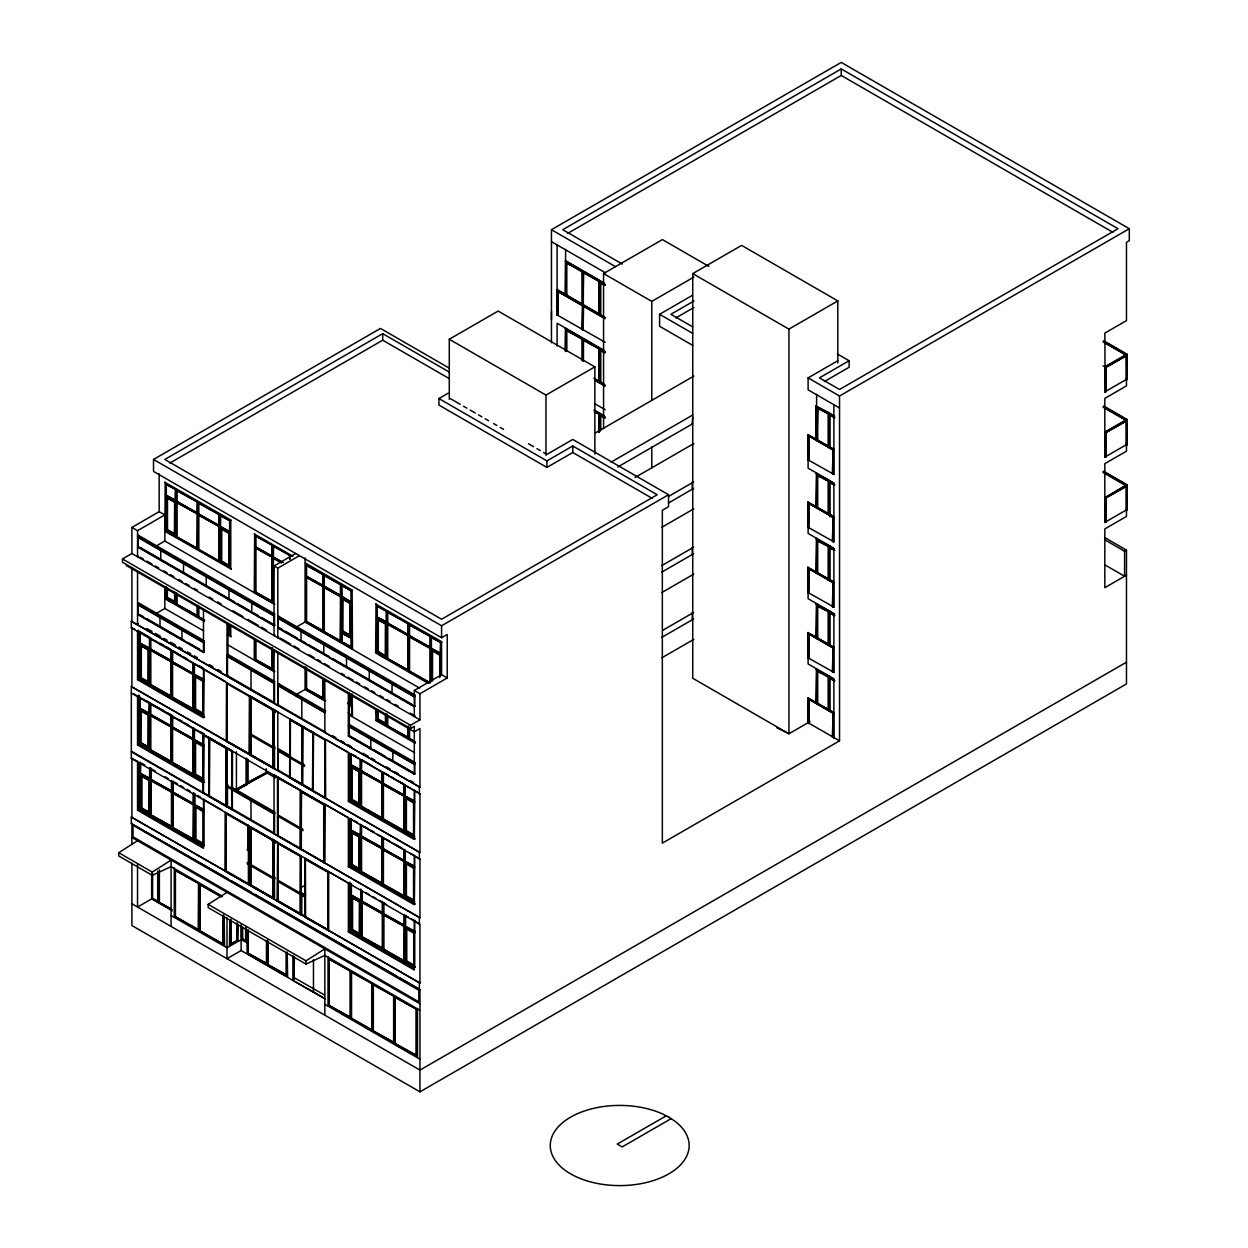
<?xml version="1.0" encoding="UTF-8"?>
<svg xmlns="http://www.w3.org/2000/svg" width="1248" height="1248" viewBox="0 0 1248 1248"><rect width="100%" height="100%" fill="white"/><g stroke="black" fill="none" stroke-linecap="round" stroke-linejoin="round"><path stroke-width="1.5" d="M551.46 319.987L551.46 311.282M222.503 896.314L171.085 866.627L152.24 875.332L118.7 855.956L118.7 852.696L137.53 840.731M171.163 909.698L152.038 898.669L152.24 872.071L171.085 860.106L171.085 926.406M419.952 1010.318L324.839 955.391L305.994 964.096L208.166 907.608L208.166 904.348L227.011 892.382M305.994 964.096L305.994 960.835L324.839 948.87L324.839 1015.17M415.241 716.024L414.305 716.57L414.305 690.472L419.952 693.732L447.236 677.976L447.236 634.468L441.574 637.728L153.52 471.416L153.52 459.451L380.468 328.427L449.233 368.129M551.46 342.732L551.46 229.71L841.246 62.4L1129.3 228.712L1129.3 240.677L1126.476 242.315L1126.476 320.627L1104.823 333.122L1105.213 392.09L1106.149 391.544L1106.149 367.614M449.342 372.122L382.715 333.653L164.83 459.451L441.574 619.242L657.228 494.738L572.77 445.973L546.92 460.902L438.906 398.549L438.906 405.07L546.92 467.423L572.77 452.509L652.267 498.389M824.366 381.545L849.108 367.271L849.108 360.734L819.421 377.879L839.53 389.485L1118.005 228.712L841.246 68.921L562.77 229.71L622.3 264.077M169.853 463.07L382.715 340.189L449.342 378.659M567.824 233.314L841.246 75.457L1112.935 232.315M274.435 604.328L164.83 541.039L165.204 482.087M165.953 484.255L175.75 489.481L175.375 500.573L165.953 495.128L165.953 484.255L175.75 489.481M565.219 294.809L565.594 260.707L604.094 282.937M566.342 262.876L582.317 271.674L566.342 262.876L566.342 295.698M165.953 495.128L175.75 500.354M165.953 496.22L175.75 501.446L175.375 536.032L165.953 530.587L165.953 496.22L175.562 501.556L175.562 535.922L166.14 530.478L166.14 496.111M176.498 490.339L197.605 502.102L197.231 513.193L176.498 501.228L176.498 490.339L197.605 502.102M167.279 498.077L174.626 502.102L174.424 533.972L167.279 529.838L167.279 498.077L174.626 502.102M449.28 399.313L449.28 339.253L498.155 311.048L594.859 366.865L594.859 454.038M175.75 501.446L175.375 536.032M176.498 501.228L197.605 512.975M131.898 527.42L159.167 511.664L164.83 514.925L137.545 530.681L131.898 527.42L131.898 553.519L419.952 719.831L419.952 693.732M176.498 502.32L197.605 514.067L197.231 548.652L176.498 536.687L176.498 502.32L197.605 514.067M583.081 305.37L583.456 272.329L599.617 281.658L599.617 314.48M557.684 315.307L558.059 291.158L558.059 315.089L556.733 314.761L557.107 289.536L603.985 316.586M138.481 535.361L137.545 535.907L274.045 614.702L274.981 614.156L138.481 535.361L138.481 536.656M198.354 502.96L219.461 514.706L219.086 525.814L198.354 513.848L198.354 502.96L219.461 514.706M603.564 428.61L603.564 273.546L662.407 239.585L708.958 266.464M138.481 546.452L137.545 546.998L274.045 625.794L274.981 625.264M165.953 530.587L175.75 535.813M167.279 529.838L174.626 533.863M598.868 314.668L599.243 280.566L599.243 314.699M599.617 281.658L583.081 272.532M198.354 513.848L219.461 525.595M198.354 514.925L219.461 526.672L219.086 561.272L198.354 549.307L198.354 514.925L219.461 526.672M415.241 773.682L414.305 774.228L414.305 726.367L410.53 728.536L122.476 562.224L122.476 558.964L131.898 553.519M138.481 556.249L137.545 556.78L137.545 530.681M156.593 545.782L164.83 541.039M556.733 314.761L605.202 342.311M176.498 536.687L197.605 548.434M220.21 515.58L230.006 520.806L229.632 531.898L220.21 526.453L220.21 515.58L230.006 520.806M583.534 305.869L583.159 330.018L583.456 272.329M438.906 398.549L448.157 393.198M220.21 526.453L230.006 531.679M164.83 482.29L231.145 520.151M220.21 527.545L230.006 532.771L229.632 567.356L220.21 561.928L220.21 527.545L230.006 532.771M565.219 350.953L565.594 328.146L565.594 350.735M566.342 330.314L582.317 339.113L566.342 330.314L566.342 351.562M198.354 549.307L219.461 561.054M582.208 329.472L582.582 305.323L582.208 329.472L583.159 330.018M810.077 721.562L788.923 733.777L692.734 678.257L692.734 273.608L741.624 245.388L837.798 300.908L837.798 363.012M583.081 361.218L583.081 339.986L598.01 348.161M603.564 273.546L651.784 301.392L693.81 277.118M274.81 604.11L254.28 592.691L254.654 533.723M255.419 535.907L272.329 545.236L271.955 556.343L255.419 546.78L255.419 535.907L272.329 545.236M220.21 561.928L230.006 567.138M138.481 613.891L137.545 614.437L203.486 652.501L204.422 651.971M165.953 586.576L165.953 598.042L175.75 603.252L175.75 593.705M167.279 587.933L167.279 597.277L167.466 587.824M598.868 382.122L599.243 348.005L599.243 382.138M255.419 546.78L272.329 556.124M692.734 345.4L659.584 326.258L659.584 314.293L692.515 295.277M255.419 547.872L272.329 557.201L271.955 601.583L255.419 592.036L255.419 547.872L272.329 557.201M131.898 863.288L131.898 925.532L419.952 1091.844L419.952 989.602L131.321 823.618L131.321 817.081L419.952 983.081L419.952 924.331L131.321 758.347L131.321 751.826L419.952 917.81L419.952 859.061L131.321 693.077L131.321 686.556L419.952 852.54L419.952 793.806L131.321 627.822L131.321 621.286L277.805 705.214L277.805 652.142M693.935 300.986L670.894 314.293L692.734 326.898M165.204 514.082L164.83 531.242L231.145 569.104M131.321 627.822L134.722 629.117M138.481 623.688L137.545 624.234L137.545 571.163M156.593 613.236L164.83 608.478L203.642 630.895M281.362 561.772L273.094 556.982L273.468 545.891L290.02 555.454L290.02 559.073M165.953 598.042L175.75 603.252M176.498 592.675L176.498 604.126L197.605 615.872L197.605 606.325M675.823 317.959L693.935 307.507M449.28 339.253L545.969 395.086L594.859 366.865M273.094 556.982L283.39 562.505M273.468 557.856L273.094 602.238L273.094 558.074L281.736 562.63M273.094 546.109L290.02 555.454M147.654 636.589L139.807 632.065L139.807 642.938L149.604 648.164L149.604 637.276L149.604 648.164M274.981 635.045L274.045 635.591L274.045 565.968L295.667 553.488M148.465 649.896L141.118 645.871L148.465 649.896L148.278 681.767L148.278 650.005M274.045 565.968L277.805 568.152L299.426 555.656M176.498 604.126L197.605 615.872M198.354 605.28L198.354 616.746L203.518 619.289M149.23 649.459L149.23 683.842L140.182 678.179L139.807 644.03L149.604 649.241L149.417 683.732L139.807 678.397L139.994 643.921L149.604 649.241M150.353 649.022L171.46 660.769L171.46 649.896L150.353 638.149L150.353 649.022L171.46 660.769M150.353 650.114L171.46 661.861L171.085 696.462L150.353 684.497L150.353 650.114L171.46 661.861M255.419 592.036L272.329 601.364M305.464 563.066L352.498 590.21M306.212 565.235L323.138 574.564L322.764 585.671L306.212 576.108L306.212 565.235L323.138 574.564M306.212 576.108L323.138 585.452M306.212 577.2L323.138 586.544L322.764 630.911L306.212 621.364L306.212 577.2L323.138 586.544M137.545 630.755L137.545 679.708L139.058 678.834L203.346 715.946M141.32 645.762L141.32 677.524M598.868 432.323L599.243 413.275L599.243 431.964M204.422 642.174L203.486 642.72L137.545 604.64M599.617 431.746L599.617 414.367L594.391 411.778M193.315 673.39L192.941 662.735L172.208 650.77L172.208 661.643L193.315 673.39L193.315 662.516M599.992 430.903L599.992 415.444L605.436 417.721M172.208 662.735L193.315 674.482L192.941 709.067L172.208 697.102L172.208 662.735L193.315 674.482M131.321 686.556L249.397 754.073L249.584 696.524L227.011 683.701L227.011 741.14L249.584 753.964M340.813 595.655L323.887 586.326L324.277 575.219L324.277 586.108L340.813 595.655L340.813 584.782L325.931 576.186M131.321 693.077L131.321 751.826M227.464 634.858L231.145 636.542M150.353 684.497L171.46 696.244M323.887 587.402L340.813 596.747L340.439 641.129L323.887 631.566L323.887 587.402L340.813 596.747M594.797 433.274L693.81 376.116M278.756 616.34L277.805 616.886L414.305 695.682L415.241 695.136L278.756 616.34L278.756 617.635M140.182 697.102L139.807 708.209L149.23 713.638L149.604 702.546L146.468 700.736M323.887 575.437L340.813 584.782M341.578 585.64L341.952 596.31L350.984 601.957L341.578 596.528L341.578 585.64L351.374 590.866L343.512 586.342M692.734 273.608L788.923 329.129L837.798 300.908M194.064 674.263L203.861 679.489L203.861 668.6L194.064 663.39L194.064 674.263L203.861 679.489M194.064 675.355L203.861 680.566L203.486 715.166L194.064 709.722L194.064 675.355L203.861 680.566M139.807 708.209L149.604 713.419M139.994 743.558L149.417 748.987L149.604 714.511L139.807 709.285L149.417 714.62M168.277 713.326L171.46 715.166L171.085 726.258L150.353 714.293L150.353 703.42L163.488 710.564M141.32 711.032L148.465 715.166L148.278 747.037L141.118 742.903L141.32 711.032L148.465 715.166M350.984 637.432L341.578 631.987L351.374 637.213L351.374 602.831L341.952 597.402L351.172 602.94L351.172 637.322L341.765 631.878M172.208 697.102L193.315 708.848M343.075 599.352L350.236 603.486L350.048 635.357L342.888 631.223L343.075 599.352L350.236 603.486M278.756 637.229L277.805 637.759L277.805 568.152M296.852 626.761L305.464 621.8L352.498 648.96L352.123 590.429M306.212 621.364L323.138 630.708M149.604 714.511L149.604 748.878L139.807 743.668L149.23 749.096M150.353 714.293L171.46 726.04M150.353 715.385L171.46 727.132L171.085 761.717L150.353 749.752L150.353 715.385L171.46 727.132M227.947 675.34L227.011 675.87L227.011 622.814M255.419 640.271L255.419 659.474L272.329 668.803L272.329 647.696M150.353 703.42L171.46 715.166M227.011 683.701L227.198 741.031M611.068 462.166L692.734 415.007M172.583 715.822L172.208 726.913L192.941 738.878L193.315 727.787M323.887 631.566L340.813 640.91M428.392 683.42L375.632 652.954L376.022 603.798M194.064 709.722L203.861 714.948M376.771 605.966L386.568 611.192L376.771 605.966L376.771 616.84L386.568 622.066L376.771 616.84M617.744 467.017L692.734 423.712M137.545 696.025L137.545 744.962L139.058 744.104L203.346 781.217M141.118 742.903L148.465 746.928M255.419 659.474L272.329 668.803M172.208 726.913L193.315 738.66M172.208 728.005L193.315 739.752L192.941 774.337L172.208 762.372L172.208 728.005L193.315 739.752M342.888 631.223L350.236 635.248M341.578 633.079L351.374 638.29L341.578 633.079L341.578 641.784L351.374 646.994L341.578 641.784M131.321 758.347L137.545 761.28L137.545 810.233L203.486 848.312L203.486 799.36L221.972 810.03M386.194 657.743L376.771 652.314L377.146 617.713L386.568 623.158L386.568 657.524M387.317 612.066L408.424 623.813L408.049 634.904L387.317 622.939L387.317 612.066L406.832 622.892M150.353 749.752L171.46 761.498M378.082 619.788L385.429 623.813L385.242 655.684L378.082 651.55L378.082 619.788L385.429 623.813M200.725 732.061L203.861 733.871L203.486 744.962L194.064 739.534L194.438 728.442M249.584 696.524L249.397 754.073M226.621 741.359L226.621 682.625L226.434 741.468L273.858 768.409L273.858 709.675L250.333 696.088L249.959 755.04L277.805 770.468L277.805 711.734L274.045 709.566L274.045 768.3M250.708 697.18L273.281 709.987L273.281 767.426L273.094 710.096L250.708 697.18L250.708 754.619L273.094 767.536L250.708 754.619M140.556 762.154L140.182 773.245L149.604 778.69L149.978 767.598M635.029 477.5L693.81 443.555M839.53 407.987L808.111 389.844L808.111 377.879L837.798 360.734M325.79 710.939L278.756 683.779L277.805 684.325L324.839 711.485M387.317 622.939L408.424 634.686M387.317 624.031L408.424 635.778L408.049 670.363L387.317 658.398L387.317 624.031L408.424 635.778M194.064 739.534L203.861 744.744M203.112 734.308L202.925 793.151L203.112 734.308L232.471 751.046L232.284 809.89L232.284 751.156M194.064 728.66L203.861 733.871M194.064 740.626L203.861 745.836L203.486 780.437L194.064 774.992L194.064 740.626L203.861 745.836M140.182 773.245L149.978 778.471M149.604 814.148L149.978 779.563L149.604 814.148L140.182 808.72L140.182 774.337L148.403 778.658M150.727 779.345L171.834 791.092L150.727 779.345L151.117 768.253M141.508 776.194L148.855 780.218L148.668 812.089L141.508 807.955L141.508 776.194L148.855 780.218M409.172 624.671L430.279 636.433L409.172 624.671L409.172 635.56L430.279 647.306L409.172 635.56M172.208 762.372L193.315 774.119M297.071 694.091L305.464 689.239L325.619 700.877M306.212 667.68L306.212 688.802L323.138 698.147L323.138 678.943M150.727 780.437L171.834 792.184L150.727 780.437L150.727 814.804L171.834 826.55L150.727 814.804M273.858 709.675L273.671 768.518M376.771 652.314L384.992 656.62M378.082 651.55L385.242 655.684M409.172 636.652L430.279 648.398L409.172 636.652L409.172 671.018L429.905 682.984L429.905 648.617M815.833 439.936L815.833 406.052L834.662 416.052M816.972 440.84L817.721 407.581L828.906 414.04L828.906 446.862M172.973 780.858L172.583 791.965L193.315 803.93L193.69 792.839M153.52 459.451L441.574 625.763L668.538 494.738L668.538 506.704L662.345 510.276L662.345 843.133L839.53 740.844L839.53 396.022L1129.3 228.712M387.317 658.398L408.424 670.145M668.46 496.486L693.685 481.915M306.212 688.802L323.138 698.147M231.722 751.483L231.722 808.907L231.722 751.483L203.674 735.29L226.06 748.207L225.872 805.756L131.898 751.499M324.277 698.802L323.887 679.817M431.028 637.291L440.825 642.517L440.45 653.609L431.028 648.18L431.028 637.291L439.265 641.612M194.064 774.992L203.861 780.218M290.238 720.002L325.073 740.111L325.073 797.55L290.238 777.442L290.238 720.002L312.811 732.81L312.624 790.358L312.811 732.81M668.46 503.006L693.685 488.436M137.545 810.233L139.433 809.141L203.72 846.269M140.182 808.72L149.978 813.93M141.508 807.955L148.668 812.089M172.583 791.965L193.69 803.712M172.583 793.042L193.69 804.804L193.315 839.389L172.583 827.424L172.583 793.042L193.69 804.804M816.972 408.018L828.906 414.04M815.833 406.052L830.045 413.384M131.321 817.081L304.684 916.531M829.28 415.116L834.834 417.456M431.028 648.18L440.825 653.39M375.632 604.016L441.964 641.862M431.028 681.72L431.402 649.038L440.825 654.482L440.825 675.496M131.321 823.618L227.916 878.732M807.737 434.663L833.867 449.311L807.737 434.663L807.737 459.685L808.673 460.231L809.063 436.082L808.673 460.231M274.981 746.866L274.045 747.412L250.52 733.84M274.981 748.176L274.045 748.722L250.52 735.134M409.172 671.018L430.279 682.765M431.028 649.256L440.825 654.482M661.877 527.264L693.81 508.825M313.388 732.498L313.201 791.341L313.388 732.498L310.019 730.548M227.947 784.976L227.011 785.522L274.045 812.682L274.981 812.136L231.301 786.926M194.438 793.697L194.438 804.586L204.235 809.796M208.946 796.208L208.946 737.459L208.946 796.208L232.471 809.78M194.438 805.662L203.861 811.106L203.861 845.473L194.438 840.044L194.438 805.662L204.235 810.888M227.947 786.287L227.011 786.833L274.045 813.992L274.981 813.446M234.718 790L246.605 783.572L235.092 790.218M807.737 459.685L833.867 474.334L833.867 404.711M266.198 772.684L247.354 782.699L266.198 772.684L266.198 768.784M236.621 789.984L266.573 772.684L275.527 777.863M236.995 790.202L246.605 784.649L246.605 760.172M172.583 827.424L193.69 839.171M246.215 758.02L246.215 784.43L267.322 773.12M349.3 725.821L348.364 726.367L414.305 764.431L415.241 763.885M325.073 740.111L325.073 797.55M325.447 739.892L325.634 798.517L289.676 777.769L289.864 718.91L289.676 777.769M414.305 690.472L441.574 674.716L447.236 677.976M415.241 696.446L414.305 696.992L277.805 618.181M277.618 835.848L277.618 777.114L277.618 835.848L301.142 849.42L301.142 790.686L274.045 774.821L274.045 833.57L277.805 835.739M348.364 692.874L348.364 736.148L349.3 735.602L370.734 747.973M375.632 709.114L376.022 720.19M376.771 719.753L386.568 724.979L376.771 719.753L376.771 710.206M378.082 709.644L378.082 718.988L378.284 709.535M277.992 778.19L277.992 835.63L277.992 778.19L301.142 790.686M225.451 812.479L225.264 871.322L248.976 884.801L248.976 826.051L225.451 812.479L225.451 871.213M225.826 813.571L226.028 870.886L248.414 883.818L248.414 826.379L225.826 813.571L226.028 870.886M815.833 507.39L816.598 473.054L816.598 506.953M290.238 777.442L290.425 719.893M415.241 706.243L414.305 706.774L277.805 627.978L278.756 627.432L282.126 629.382M816.972 508.279L816.972 475.457L820.919 476.861M661.721 565.625L693.685 547.186M387.317 714.386L387.317 725.837L408.424 737.584L408.424 726.133M194.438 840.044L204.235 845.255M661.721 572.161L693.685 553.706M832.556 474.006L832.931 449.857L832.556 474.006L833.867 474.334M816.972 475.457L828.906 481.478L828.906 514.301M815.833 473.491L830.045 480.823M829.28 482.57L834.834 484.895M122.476 558.964L410.53 725.275L419.952 719.831M301.33 791.887L323.903 804.695L323.716 862.243L301.33 849.311L301.33 791.887L323.903 804.695M350.626 764.65L360.422 769.876L350.626 764.65L351 753.558L351 764.431M360.235 805.444L350.626 800.108L350.626 765.742L351 799.89L360.048 805.553L360.235 771.061M382.278 771.607L381.904 782.714L361.171 770.749L361.546 759.642L371.108 765.164M807.737 502.102L833.867 516.75L807.737 502.102L807.737 527.124L808.673 527.67L809.063 503.521L808.673 527.67M174.283 868.046L174.283 916.952M351.936 767.582L359.284 771.607L359.096 803.478L359.096 771.716L351.936 767.582L351.936 799.344L359.284 803.369M250.146 826.738L250.146 885.472L250.146 826.738L273.858 840.2L273.858 898.934L250.146 885.472M175.032 870.215L198.853 883.537L198.479 930.041L175.032 916.516L175.032 870.215L198.853 883.537M250.708 827.705L273.281 840.528L273.281 897.967L273.094 840.637L250.708 827.705L250.708 885.144L273.094 898.076M387.317 725.837L408.424 737.584M409.172 728.91L409.172 738.457L414.336 741M661.877 592.519L693.81 574.08M361.171 770.749L382.278 782.496M361.171 771.826L382.278 783.572L381.904 818.173L361.171 806.208L361.171 771.826L382.278 783.572M152.225 898.56L158.075 901.493L152.615 898.342L137.53 907.046L137.53 864.614M250.645 846.066L247.354 847.969L248.102 848.39L248.102 825.006M247.79 848.796L250.91 846.986M324.464 804.367L324.277 863.226L324.464 804.367L277.43 777.223M246.979 850.138L250.099 848.328M807.737 527.124L833.867 541.772L833.867 483.038L808.111 468.172L808.111 434.444M158.636 902.476L158.262 872.414M159.011 871.884L159.011 902.257L171.959 909.293M273.858 840.2L273.671 899.044M223.423 915.08L223.049 944.237L199.602 930.696L199.602 884.395L218.4 894.816M277.43 842.478L301.142 855.956L300.955 914.8L277.43 901.228L277.618 842.369M326.524 739.861L348.364 752.466L348.364 801.419L349.861 800.545L414.164 837.673M351.936 799.344L352.123 767.473M277.992 843.461L300.565 856.284L300.378 913.817L277.992 900.9L277.992 843.461L300.565 856.284M383.401 783.136L383.401 772.262L383.027 783.354L404.134 795.101L404.134 784.228L397.753 780.546M1104.823 366.85L1126.476 354.354M1126.351 355.945L1126.351 379.876L1127.24 379.361L1127.24 354.354L1105.198 367.084L1105.213 392.09M383.027 784.446L404.134 796.193L403.759 830.794L383.027 818.828L383.027 784.446L404.134 796.193M1125.977 355.727L1105.775 367.396L1106.149 391.544M815.833 572.645L816.598 538.325L816.598 572.208M662.735 630.302L693.685 612.44M361.171 806.208L382.278 817.955M175.032 916.516L198.853 929.822M661.721 637.416L693.685 618.977M300.565 791.014L300.378 848.562L300.378 791.123M832.556 541.445L832.931 517.296L832.556 541.445L833.867 541.772M301.517 791.778L300.768 849.638L300.955 790.795M816.972 573.55L816.972 540.727L828.906 546.749L828.906 579.571M815.833 538.762L830.045 546.094M829.28 547.825L834.834 550.165M383.027 783.354L404.134 795.101M250.708 885.144L250.895 827.596M404.882 785.101L404.882 795.974L414.679 801.2L414.679 790.327M131.321 621.286L419.952 787.27L419.952 728.536L414.305 731.796L126.235 565.484M1104.823 391.872L1126.476 379.361M404.882 797.066L414.679 802.292L414.305 836.878L404.882 831.433L404.882 797.066L414.679 802.292M350.626 829.92L360.422 835.13L350.626 829.92L350.626 819.047L358.472 823.571M360.422 824.257L360.048 835.349M350.626 865.379L360.422 870.605L350.626 865.379L350.626 831.012L360.048 836.441M807.737 567.372L833.867 582.02L807.737 567.372L807.737 592.394L808.673 592.925L809.063 568.792L808.673 592.925M304.949 858.374L304.762 917.218L328.458 930.68L328.458 871.946L304.949 858.374L304.949 917.108M305.323 859.451L305.51 916.781L327.896 929.713L327.896 872.274L305.323 859.451L305.323 916.89L327.896 929.713M351.936 832.853L359.284 836.878L359.096 868.748L351.936 864.614L351.936 832.853L359.284 836.878M383.027 818.828L404.134 830.575M661.877 657.79L693.81 639.35M414.679 801.2L404.882 795.974M373.932 832.494L361.171 825.131L361.171 836.004L382.278 847.751L382.278 836.878L377.114 834.335M361.171 837.096L382.278 848.843L381.904 883.428L361.171 871.463L361.171 837.096L382.278 848.843M199.602 930.696L223.423 944.018M807.737 592.394L833.867 607.043L833.867 548.309L808.111 533.426L808.111 501.883M277.43 901.228L277.805 842.26L275.293 840.809M277.992 900.9L305.152 916.25M300.674 887.812L305.573 884.972M327.896 872.274L327.709 929.822M328.458 871.946L328.458 930.68M404.882 831.433L414.679 836.659M419.952 917.81L324.839 862.898L324.839 804.149L348.364 817.736L348.364 866.689L349.861 865.816L414.164 902.928M351.936 864.614L359.284 868.639M361.171 836.004L382.278 847.751M402.152 848.796L383.027 837.751L383.027 848.624L404.134 860.371L404.134 849.498L404.134 860.371M1126.476 419.609L1104.823 432.12L1105.213 457.345L1106.149 456.815L1106.149 432.869L1106.149 456.815M1105.198 432.338L1127.24 419.609L1127.24 444.631L1126.351 445.146L1126.351 421.216M383.027 849.716L404.134 861.463L403.759 896.048L383.027 884.083L383.027 849.716L404.134 861.463M1105.775 432.666L1125.977 420.997M815.833 637.915L816.598 603.595L816.598 637.478M224.562 945.968L224.172 916.094M230.584 920.868L230.584 944.018L237.182 940.633L237.182 923.286M230.584 944.018L237.182 940.633M241.519 939.448L227.011 947.825L171.085 915.533M242.268 927.436L242.268 939.011L246.028 940.742L246.028 927.248M361.171 871.463L382.278 883.21M242.268 939.011L246.028 940.742M247.166 942.708L241.129 939.666M832.556 606.715L832.931 582.566L832.556 606.715L833.867 607.043M325.541 999.274L241.129 950.539L227.011 958.698L227.011 917.717M816.972 638.804L816.972 605.982L828.906 612.004L828.906 644.826M815.833 604.032L830.045 611.348M829.28 613.096L834.834 615.42M404.882 850.372L404.882 861.245L414.679 866.471L414.679 855.582L409.594 853.086M1126.382 354.947L1126.476 385.897L1104.823 398.393L1104.823 457.127L1126.476 444.631M247.166 953.581L246.792 929.76M247.915 953.144L266.822 963.628L247.915 953.144L247.915 930.244M404.882 862.337L414.679 867.547L414.305 902.148L404.882 896.704L404.882 862.337L414.679 867.547M351 884.083L351 894.972L360.797 900.182L360.797 889.309L360.797 900.182M351 896.048L360.797 901.274L360.422 935.86L351 930.431L351 896.048L360.61 901.384L360.61 935.75L351.187 930.322L351.374 895.83M807.737 632.642L833.867 647.291L807.737 632.642L807.737 657.649L808.673 658.195L809.063 634.046L808.673 658.195M808.111 633.5L833.867 648.383L808.111 633.5L808.111 632.424M352.31 897.905L359.674 901.93L359.471 933.8L352.31 929.666L352.31 897.905L359.674 901.93M383.027 884.083L404.134 895.83M414.679 866.471L404.882 861.245M360.797 901.274L360.422 935.86M361.546 901.056L382.652 912.803L361.546 901.056L361.546 890.183M361.546 902.148L382.652 913.895L361.546 902.148L361.546 936.515L382.652 948.262L361.546 936.515M267.571 964.501L286.463 974.969L267.571 964.501L267.571 939.713M379.08 900.307L382.652 901.93M807.737 657.649L833.867 672.313L833.867 613.564M404.882 896.704L414.679 901.93M326.524 870.386L348.364 883.007L348.364 931.944L350.251 930.868L412.885 967.028M351 930.431L360.797 935.641M352.31 929.666L359.674 933.691M386.599 904.644L383.401 902.803L383.401 913.676L404.508 925.423L404.508 914.55M1103.17 471.416L1126.476 484.879L1105.198 497.609L1127.24 484.879L1127.24 509.902L1126.382 510.385L1126.382 486.455M383.401 914.768L404.508 926.515L404.134 961.1L383.401 949.135L383.401 914.768L404.508 926.515M1105.775 497.921L1106.149 522.07L1105.775 497.921L1126.008 486.236M815.833 703.186L816.598 668.866L816.598 702.749M287.602 976.934L287.227 952.084M816.972 704.075L816.972 671.252L820.919 672.656M328.037 956.81L328.037 1005.716M328.786 958.979L350.407 971.022L328.786 958.979L328.786 1005.28L350.407 1017.323L328.786 1005.28M832.556 671.986L832.931 647.837L832.556 671.986L833.867 672.313M816.972 671.252L828.906 677.274L828.906 710.096M815.833 669.287L830.045 676.619M829.28 678.366L834.834 680.69M383.401 913.676L404.508 925.423M405.257 926.297L415.054 931.507L405.257 926.297L405.257 915.408L408.408 917.233M411.544 919.043L415.054 920.634M1126.382 420.217L1126.476 451.168L1104.823 463.663L1104.823 522.397L1126.85 509.683M1104.823 522.397L1106.149 522.07M405.257 927.373L415.054 932.599L405.257 927.373L405.257 961.756L415.054 966.982L405.257 961.756M807.737 697.897L833.867 712.561L807.737 697.897L807.737 722.92L808.673 723.466L809.063 699.317L808.673 723.466M383.401 949.135L404.508 960.882M313.466 991.864L313.466 959.743M351.156 971.896L372.2 983.611L371.826 1030.13L351.156 1018.196L351.156 971.896L372.2 983.611M372.965 984.485L394.009 996.2L372.965 984.485L372.965 1030.786L394.009 1042.501L372.965 1030.786M1104.62 539.698L1124.588 551.242L1126.476 550.15L1126.476 683.951L419.952 1091.844M832.556 737.256L832.931 713.107L832.556 737.256L833.867 737.568L833.867 678.834L808.111 663.967L808.111 635.341M351.156 1018.196L372.2 1029.912M394.758 997.074L416.38 1009.117L394.758 997.074L394.758 1043.375L416.38 1055.418L394.758 1043.375M1126.476 575.172L1104.823 587.668L1104.823 528.934L1126.476 516.422L1126.382 485.488M417.503 1008.462L417.503 1057.368M1126.476 662.189L419.952 1070.098L131.898 903.786M666.198 1115.837L617.245 1144.088L622.159 1146.928L671.112 1118.676M776.896 727.756L788.923 733.777L788.923 329.129M1103.622 340.72L1127.24 354.354M1104.574 341.702L1126.85 354.572M1103.435 341.702L1127.24 355.43L1104.808 367.942M1103.06 341.921L1126.008 355.165M1126.382 378.877L1127.24 379.361M1103.06 365.851L1106.336 367.739M1126.008 379.096L1126.85 379.579M1103.622 405.974L1127.24 419.609M1104.574 406.973L1126.85 419.827M1103.435 406.957L1127.24 420.701L1104.808 433.212M1103.06 407.176L1126.008 420.436M1126.382 444.148L1127.24 444.631M1126.008 444.366L1126.85 444.85M1103.794 471.354L1127.24 484.879M1103.466 472.243L1127.24 485.971L1104.808 498.482M1103.076 472.462L1126.008 485.69M1126.382 509.418L1127.24 509.902M837.346 353.948L849.108 360.734M1104.574 537.498L1126.476 550.15M551.46 229.71L615.42 266.62M808.111 377.879L839.53 396.022M551.46 241.675L605.53 272.875M1104.62 564.72L1124.588 576.248L1124.588 551.242M659.584 314.293L692.734 333.434M565.219 260.926L599.243 280.566M834.272 416.27L829.655 413.603L829.655 414.898L834.46 417.674M598.868 280.784L605.358 284.528M605.436 285.012L600.756 282.313L600.756 315.136M604.672 285.449L599.992 282.75L599.992 315.572M556.733 289.754L605.28 317.772M605.202 318.38L556.733 290.831L604.828 318.599M604.094 350.376L557.107 323.248L557.107 345.977M565.219 328.364L599.243 348.005M834.272 483.709L829.655 481.042L829.655 482.352L834.46 485.113M598.868 348.223L605.358 351.983M605.436 352.451L600.756 349.752L600.756 382.574M824.117 478.702L827.315 480.558M583.081 339.986L599.617 349.097L599.617 381.919M604.672 352.888L599.992 350.189L599.992 383.011M692.734 417.191L692.219 423.415M593.939 378.238L603.985 384.025M595.234 379.423L605.28 385.211M595.202 380.047L605.202 385.819M594.828 380.266L604.828 386.038M595.202 403.978L605.202 409.75M594.048 409.843L604.094 415.646M594.376 410.467L599.243 413.275M834.272 548.98L829.655 546.312L829.655 547.607L834.46 550.384M598.868 413.494L605.358 417.238M596.388 412.495L599.617 414.367M819.328 541.211L828.906 546.749M599.992 415.444L604.672 418.158M668.538 494.738L572.77 439.452L546.92 454.381L543.582 452.447M834.662 614.016L808.111 598.697L808.111 567.154M834.272 614.234L829.655 611.567L829.655 612.877L834.46 615.638M825.708 610.163L817.721 605.545L817.721 638.368M450.216 398.549L460.216 404.321M463.554 406.24L466.892 408.174M470.215 410.093L475.223 412.979M478.561 414.913L481.9 416.832M485.222 418.751L488.561 420.685M493.568 423.571L496.891 425.49M500.23 427.424L503.568 429.343M528.575 443.789L533.582 446.675M536.921 448.594L540.244 450.528M834.272 679.505L829.655 676.837L829.655 678.148L834.46 680.909M824.117 674.513L827.315 676.354M839.53 740.844L808.111 722.701L808.111 697.679M254.28 533.941L292.921 556.249M273.094 558.074L281.362 562.848M376.771 617.932L386.381 623.267L386.381 657.634L376.958 652.205L377.146 617.713M168.496 532.927L171.787 534.83M379.314 654.654L384.259 657.509M419.64 688.147L305.089 622.019L305.089 557.84M160.399 549.307L163.769 551.257M199.15 571.693L202.519 573.628M222.737 585.312L226.106 587.246M251.394 601.848L256.448 604.765M361.327 665.309L364.697 667.259M400.078 687.695L403.447 689.629M204.641 575.39L138.013 536.936L138.013 546.718L274.513 625.529L274.513 615.732L251.768 602.597L251.768 612.394M250.13 601.661L206.263 576.342L206.263 586.123M299.411 630.115L278.273 617.916L278.273 627.697L414.773 706.508L414.773 696.712L301.033 631.051L301.033 640.832M137.545 537.202L274.045 616.013M140.166 547.42L234.546 601.91M237.916 603.86L249.709 610.662M253.079 612.612L258.133 615.529M261.503 617.479L273.296 624.281M285.496 631.316L297.289 638.134M302.344 641.051L305.713 643.001M309.083 644.951L329.3 656.62M332.67 658.57L411.871 704.293M140.166 557.216L143.536 559.166M146.905 561.101L151.975 564.018M155.345 565.968L158.714 567.918M163.769 570.835L167.138 572.785M170.508 574.72L173.878 576.67M178.932 579.587L182.302 581.537M185.671 583.487L189.041 585.421M194.095 588.354L197.465 590.288M209.258 597.106L212.628 599.056M217.682 601.973L221.052 603.907M232.861 610.724L242.97 616.559M248.024 619.476L258.133 625.31M261.503 627.26L266.557 630.178M280.441 638.196L290.55 644.03M293.92 645.98L298.974 648.898M309.083 654.732L314.137 657.649M317.507 659.599L320.876 661.549M324.246 663.484L329.3 666.416M341.094 673.218L344.464 675.168M347.833 677.118L352.903 680.035M356.273 681.97L359.642 683.92M364.697 686.837L368.066 688.787M371.436 690.737L374.806 692.671M379.86 695.588L383.23 697.538M386.599 699.488L389.969 701.438M395.023 704.356L398.393 706.306M410.186 713.107L413.556 715.057M167.279 597.277L174.626 601.302L174.626 591.958M378.082 718.988L385.429 723.013L385.429 713.669M348.223 702.842L351.374 704.652L350.984 695.323M348.036 702.952L351.172 704.761L351.172 695.214M198.354 616.746L204.734 620.428M409.172 738.457L415.553 742.139M168.496 600.382L171.787 602.285M348.223 703.919C353.059 703.513 353.48 720.112 348.223 712.624M204.391 621.535L164.83 598.681L165.204 587.168M375.632 720.408L415.21 743.246M274.81 671.549L254.28 660.13L254.28 639.288M349.144 714.464L352.498 716.399L352.123 693.872M227.276 644.53L274.435 671.767M325.244 701.095L305.089 689.458L305.089 666.728M348.769 714.683L414.57 752.669M145.08 607.916L150.025 610.771M238.025 661.565L241.379 663.515M253.141 670.301L256.511 672.235M268.258 679.021L271.627 680.971M300.581 697.694L303.95 699.629M352.607 727.724L355.898 729.628M390.515 749.611L397.114 753.418M202.394 641.534L138.013 604.375L138.013 614.172L203.954 652.236L203.954 642.439M325.322 712.514L278.273 685.355L278.273 704.933L325.322 732.092M372.388 739.69L414.773 764.166L414.773 773.947L348.832 735.883L348.832 726.086L370.812 738.785L370.812 748.566M274.045 683.452L227.011 656.292L227.947 655.746L227.947 624.172M277.805 685.62L324.839 712.78M140.135 614.843L143.426 616.746M146.734 618.649L184.642 640.536M187.949 642.439L199.477 649.116M374.026 749.876L385.57 756.553M388.861 758.456L413.603 772.73M348.364 736.148L414.305 774.228M146.921 628.555L151.991 631.472M155.36 633.422L160.43 636.355M163.8 638.305L167.185 640.255M170.555 642.205L175.625 645.122M178.994 647.072L182.38 649.022M187.434 651.94L190.819 653.89M194.189 655.84L197.558 657.79M209.383 664.607L212.753 666.557M217.823 669.49L221.192 671.44M332.545 735.712L335.915 737.662M340.985 740.594L344.354 742.544M347.724 744.494L351.109 746.444M362.918 753.262L367.988 756.179M371.358 758.129L374.743 760.079M386.552 766.896L389.922 768.846M394.992 771.779L398.362 773.729M410.186 780.546L413.556 782.496M419.952 787.27L324.839 732.358L324.839 679.302M148.028 636.371L140.182 631.847L140.182 642.72M160.306 643.453L163.488 645.294M166.67 647.135L169.868 648.976M180.554 655.153L172.583 650.551L172.583 661.424M183.752 656.994L186.935 658.835M199.15 665.886L202.301 667.696M352.576 754.463L355.711 756.272M384.992 773.183L388.19 775.024M391.373 776.864L394.571 778.705M205.171 669.802L225.326 681.439M352.186 754.681L360.048 759.205L360.048 770.094M361.171 759.86L381.904 771.826L381.904 782.714M384.618 773.401L403.759 784.446L403.759 795.319M406.458 786.006L419.952 793.806M291.548 719.878L304.98 727.646M272.251 710.705L275.527 712.592M139.807 642.938L149.23 648.383M172.208 661.643L192.941 673.608M350.626 765.742L360.422 770.952L350.813 765.632L350.813 799.999M290.503 755.836L278.756 749.05L277.805 749.596L304.684 765.102M290.035 757.411L278.273 750.625L278.273 770.203L312.811 790.249M277.805 750.89L304.684 766.412M141.118 677.633L148.465 681.658M204.625 717.116L138.668 679.052L138.668 630.1M415.428 838.843L349.487 800.764L349.487 753.698M137.545 679.708L203.486 717.772L203.486 668.819M348.364 801.419L414.305 839.483L414.305 790.546M289.864 777.66L419.952 852.54M178.963 719.503L182.161 721.344M185.344 723.185L188.526 725.026M354.136 820.638L357.287 822.448M364.744 826.753L367.926 828.594M371.108 830.435L374.306 832.276M386.599 839.374L389.782 841.214M394.571 843.976L402.542 848.578M133.302 693.576L136.126 695.198M141.383 698.225L149.23 702.764L149.23 713.638M173.8 716.96L192.941 728.005L192.941 738.878M210.631 738.426L215.67 741.343M219.024 743.278L230.786 750.079M415.724 856.627L419.952 859.061M383.027 848.624L403.759 860.59M350.626 831.012L360.235 836.332L360.048 870.823M202.738 746.491L195.577 742.357L195.577 774.119L202.738 778.253M277.805 814.85L302.999 829.405M232.518 789.469L274.513 813.712L274.513 833.29L229.148 807.113M277.805 816.161L302.999 830.7M360.235 870.714L350.813 865.27L350.813 830.903M204.625 782.387L138.668 744.323L138.668 695.37M415.428 904.098L349.487 866.034L349.487 818.969M137.545 744.962L203.486 783.042M348.364 866.689L414.305 904.753L414.305 855.8M231.91 808.798L203.486 792.823L203.486 734.089M277.992 835.63L300.565 848.453M301.517 849.202L323.903 862.134M141.757 763.277L144.893 765.086M150.727 768.472L155.516 771.233M165.079 776.755L168.277 778.596M174.19 781.997L177.372 783.838M180.554 785.678L183.752 787.519M186.935 789.36L190.117 791.201M197.59 795.522L200.725 797.332M366.335 892.944L369.517 894.785M372.715 896.626L375.898 898.466M415.709 921.882L418.532 923.52M272.251 841.23L275.761 843.258M194.438 804.586L203.861 810.014L203.861 799.141M351 894.972L360.422 900.401M140.182 774.337L149.791 779.672L149.791 814.039L140.369 808.61L140.556 774.119M300.581 892.18L305.635 895.097M247.166 862.43L274.045 877.952L274.981 877.406L274.981 878.701L274.045 879.247L247.166 863.741M277.805 880.121L304.684 895.643M305.152 896.672L301.798 894.738L301.798 914.316M277.805 881.431L304.684 896.938M203.346 846.487L139.058 809.359L139.058 762.294M414.164 968.198L349.861 931.086L349.861 882.133M348.364 931.944L414.305 970.024L414.305 921.071M247.634 883.038L274.513 898.56L274.513 878.982M328.177 930.088L419.952 983.081M231.286 880.667L251.503 892.336M254.873 894.286L396.365 975.983M399.734 977.933L419.952 989.602M131.898 837.47L419.952 1003.782M199.602 884.395L221.38 896.969M118.7 852.696L152.24 872.071M208.166 904.348L305.994 960.835M237.931 941.07L238.306 924.362M294.2 977.699L324.605 995.03M159.011 902.257L171.584 909.511M248.851 954.564L285.917 975.952M324.605 998.291L292.874 980.413L292.874 955.344M172.349 910.822L151.663 898.888L151.663 874.286M229.46 945.968L229.835 919.854M341.546 1013.516L344.916 1015.466M365.18 1027.151L368.55 1029.101M395.554 1044.701L398.939 1046.651M324.839 1004.297L419.952 1059.224M1105.198 497.609L1105.213 522.616M841.246 68.921L841.246 75.457M833.492 449.53L833.492 474.552M833.492 516.968L833.492 541.991M833.492 582.239L833.492 607.261M833.492 647.509L833.492 672.532M833.492 712.78L833.492 737.786M830.045 414.679L830.045 447.502M830.045 482.134L830.045 516.875M830.045 547.388L830.045 580.211M830.045 612.659L830.045 645.481M830.045 677.929L830.045 710.752M829.28 413.821L829.28 447.938M829.28 481.26L829.28 515.393M829.28 546.53L829.28 580.648M829.28 611.785L829.28 645.918M829.28 677.056L829.28 711.188M828.157 414.461L828.157 445.364M828.157 481.915L828.157 512.803M828.157 547.17L828.157 579.992M828.157 612.44L828.157 645.263M828.157 677.711L828.157 708.599M817.721 407.581L817.721 440.404M817.721 475.02L817.721 507.842M817.721 540.29L817.721 573.113M817.721 670.816L817.721 703.638M816.598 394.352L816.598 439.514M692.219 482.149L692.219 488.686M692.219 547.42L692.219 553.956M692.219 612.69L692.219 619.211M651.784 301.392L651.784 400.374M651.784 446.971L651.784 467.813M600.756 415.022L600.756 430.466M583.456 339.768L583.456 361M581.942 271.892L581.942 304.715M581.942 339.331L581.942 360.563M572.77 445.973L572.77 452.509M566.717 262.657L566.717 295.48M566.717 330.112L566.717 351.343M565.594 249.428L565.594 294.59M557.107 244.936L557.107 314.543M546.92 460.902L546.92 467.423M545.969 395.086L545.969 455.426M441.574 625.763L441.574 637.728M441.574 642.08L441.574 674.716M440.45 642.736L440.45 653.609M440.45 654.701L440.45 675.714M439.702 677.555L439.702 655.138L432.541 651.004L432.541 680.893M431.402 637.073L431.402 647.962M431.402 649.038L431.402 681.502M429.905 636.652L429.905 647.525M419.39 787.597L419.39 794.134M419.39 852.868L419.39 859.388M419.39 918.138L419.39 924.659M419.39 983.408L419.39 989.929M416.005 1009.336L416.005 1055.621M414.679 920.852L414.679 931.726M414.679 932.818L414.679 967.2M410.53 725.275L410.53 728.536M409.547 624.468L409.547 635.341M409.547 636.433L409.547 670.8M409.547 728.692L409.547 738.239M408.049 624.031L408.049 634.904M408.049 635.996L408.049 670.363M408.049 726.352L408.049 737.802M405.631 917.015L405.631 926.078M405.631 927.17L405.631 961.537M405.257 784.883L405.257 795.756M405.257 796.848L405.257 831.215M405.257 850.153L405.257 861.026M405.257 862.118L405.257 896.485M404.134 914.768L404.134 925.642M404.134 926.734L404.134 961.1M403.759 796.411L403.759 830.794M403.759 861.682L403.759 896.048M395.132 996.856L395.132 1043.156M393.635 996.419L393.635 1042.72M392.792 751.468L392.792 761.264M392.028 683.592L392.028 693.373M387.691 611.848L387.691 622.721M387.691 623.813L387.691 658.18M387.691 716.071L387.691 725.618M386.381 713.622L386.381 725.072L376.958 719.644L377.146 709.987M386.194 611.411L386.194 622.284M386.194 713.731L386.194 725.182M383.776 902.585L383.776 913.458M383.776 914.55L383.776 948.917M383.401 784.228L383.401 818.61M383.401 837.533L383.401 848.406M383.401 849.498L383.401 883.865M382.715 333.653L382.715 340.189M382.278 902.148L382.278 913.021M382.278 914.113L382.278 948.48M381.904 783.791L381.904 818.173M381.904 837.096L381.904 847.969M381.904 849.061L381.904 883.428M378.284 619.679L378.284 651.44M377.146 605.748L377.146 616.637M373.339 984.266L373.339 1030.567M371.826 983.83L371.826 1030.13M369.283 670.457L369.283 680.238M361.92 891.774L361.92 900.838M361.92 901.93L361.92 936.296M361.546 759.642L361.546 770.531M361.546 771.607L361.546 805.99M361.546 824.912L361.546 835.786M361.546 836.878L361.546 871.244M359.471 902.039L359.471 933.8M359.096 836.987L359.096 868.748M352.513 897.796L352.513 929.557M352.123 832.744L352.123 864.505M351.53 971.677L351.53 1017.978M351.374 883.865L351.374 894.754M350.984 591.084L350.984 601.957M350.984 638.508L350.984 647.213M351 818.828L351 829.702M351 830.794L351 865.16M350.236 695.214L350.048 702.796L350.048 695.323M350.251 895.097L350.251 928.98M350.048 603.595L350.048 635.357M349.861 753.48L349.861 800.545M349.861 818.75L349.861 865.816M350.033 971.24L350.033 1017.541M349.3 692.328L349.3 735.602M346.523 657.322L346.523 667.103M341.952 597.402L341.952 631.769M341.952 632.861L341.952 641.566M341.765 597.511L341.578 631.987M340.439 585L340.439 595.873M340.439 596.965L340.439 641.129M329.16 958.76L329.16 1005.061M324.277 587.184L324.277 631.348M323.778 644.186L323.778 653.968M323.716 804.804L323.716 862.243M322.764 574.782L322.764 585.671M322.764 586.747L322.764 630.911M322.764 679.162L322.764 698.365M306.587 565.016L306.587 575.89M306.587 576.982L306.587 621.145M306.587 667.462L306.587 688.584M301.798 698.927L301.798 718.52M300.955 856.066L300.955 914.8M300.378 856.393L300.378 913.817M294.388 956.42L294.013 981.068L294.013 956.639M289.63 555.656L289.63 559.291M286.088 952.318L286.088 975.187M278.756 683.779L278.756 685.09M278.179 843.352L278.179 900.791M274.513 748.441L274.513 768.019M274.045 649.974L274.045 703.03M274.045 840.091L274.045 898.825M273.468 545.891L273.468 556.764M273.468 650.255L273.094 669.677L273.094 650.473M271.955 545.454L271.955 556.343M271.955 557.419L271.955 601.583M271.955 647.899L271.955 669.022M267.946 941.413L267.946 964.283M266.448 940.976L266.448 963.846M255.793 535.688L255.793 546.562M255.793 547.654L255.793 591.817M255.793 640.052L255.793 659.256M250.988 669.599L250.988 689.177M250.895 697.07L250.895 754.51M250.988 800.14L250.988 819.718M250.333 696.088L250.333 754.822M250.146 696.197L250.146 754.931M248.29 930.025L248.29 952.926M248.102 759.751L248.102 783.136M246.979 758.519L246.979 784.867M245.653 927.467L245.653 940.961M242.642 927.217L242.642 938.792M241.519 926.281L241.519 937.56M241.129 924.612L241.129 950.539M236.808 923.068L236.808 940.415M236.418 751.702L236.418 791.497M230.958 919.152L230.958 944.237M230.771 520.369L230.771 569.322M230.771 625.466L230.771 636.761M230.006 625.03L229.632 634.795L229.632 625.248M229.632 521.024L229.632 531.898M229.632 532.99L229.632 567.356M229.008 589.477L229.008 599.258M228.883 625.154L228.883 632.627M227.479 786.552L227.479 806.13M227.011 747.677L227.011 806.411M223.049 915.299L223.049 944.237M220.584 515.362L220.584 526.25M220.584 527.327L220.584 561.709M219.086 514.925L219.086 525.814M219.086 526.89L219.086 561.272M203.486 609.242L203.486 652.501M199.992 884.177L199.992 930.478M198.728 502.741L198.728 513.63M198.728 514.706L198.728 549.089M198.728 606.98L198.728 616.528M198.479 883.756L198.479 930.041M197.231 502.304L197.231 513.193M197.231 514.285L197.231 548.652M197.231 606.544L197.231 616.091M194.813 793.478L194.813 804.367M194.813 805.444L194.813 839.826M194.438 664.981L194.438 674.045M194.438 675.137L194.438 709.504M194.438 730.252L194.438 739.315M194.438 740.407L194.438 774.774M193.315 793.042L193.315 803.93M193.315 805.007L193.315 839.389M192.941 674.7L192.941 709.067M192.941 739.97L192.941 774.337M183.518 563.207L183.518 572.988M181.974 629.756L181.974 639.553M176.873 490.136L176.873 501.01M176.873 502.102L176.873 536.468M176.873 594.36L176.873 603.907M175.562 593.814L175.562 603.361L166.14 597.932L166.14 586.466M175.422 869.996L175.422 916.297M175.375 489.7L175.375 500.573M175.375 593.923L175.375 603.47M172.973 782.683L172.973 791.747M172.973 792.839L172.973 827.206M172.583 662.516L172.583 696.883M172.583 717.631L172.583 726.695M172.583 727.787L172.583 762.154M171.46 780.437L171.46 791.31M171.46 792.402L171.46 826.769M171.085 650.114L171.085 660.988M171.085 662.08L171.085 696.462M171.085 715.385L171.085 726.258M171.085 727.35L171.085 761.717M167.466 497.968L167.466 529.729M166.327 484.037L166.327 494.91M166.327 496.002L166.327 530.384M166.327 588.276L166.327 597.823M164.83 587.387L164.83 608.478M160.758 550.072L160.758 559.853M159.994 617.074L159.994 626.855M159.385 869.778L159.385 902.039M159.167 473.834L159.167 511.664M157.7 871.073L157.7 901.711M152.615 873.444L152.615 898.342M151.117 770.063L151.117 779.126M151.117 780.218L151.117 814.585M150.727 637.931L150.727 648.804M150.727 649.896L150.727 684.278M150.727 703.201L150.727 714.074M150.727 715.166L150.727 749.533M149.604 767.816L149.604 778.69M148.278 715.276L148.278 747.037M141.695 776.084L141.695 807.846M140.556 763.963L140.556 773.027M140.182 698.927L140.182 707.99M140.182 709.067L140.182 743.449M139.994 709.176L139.807 743.668M139.433 775.258L139.433 807.269M139.058 631.769L139.058 678.834M139.058 695.152L139.058 744.104M131.898 567.902L131.898 620.958M131.898 627.494L131.898 686.228M131.898 758.02L131.898 816.769M131.898 823.29L131.898 844.007M138.481 602.8L137.545 603.346L203.486 641.41L204.422 640.864L138.481 602.8M227.947 654.451L227.011 654.997L274.045 682.141L274.981 681.611L227.947 654.451M209.524 738.442L209.321 795.99L209.524 738.442M226.621 747.88L226.434 806.738L226.621 747.88M302.125 726.211L301.938 785.054L302.125 726.211M302.687 727.178L302.5 784.727L302.687 727.178M808.111 435.536L833.867 450.403L808.111 435.536M349.3 724.511L348.364 725.057L414.305 763.121L415.241 762.59L349.3 724.511M808.111 502.975L833.867 517.842L808.111 502.975M808.111 568.246L833.867 583.112L808.111 568.246M808.111 698.771L833.867 713.638L808.111 698.771M668.819 1117.163L661.986 1113.7A69.436 40.092 0 0 0 551.912 1136.834A69.436 40.092 0 0 0 634.733 1184.648A69.436 40.092 0 0 0 674.794 1121.094L668.819 1117.163M228.883 533.426L221.723 529.292L221.723 561.054L228.883 565.188L228.883 533.426M274.513 683.186L227.479 656.027L227.479 675.605L274.513 702.764L274.513 683.186M202.738 681.221L195.577 677.087L195.577 708.848L202.738 712.982L202.738 681.221M413.556 802.932L406.396 798.814L406.396 830.575L413.556 834.709L413.556 802.932M413.556 868.202L406.396 864.068L406.396 895.83L413.556 899.964L413.556 868.202M203.112 811.543L195.952 807.409L195.952 839.171L203.112 843.305L203.112 811.543M413.93 933.254L406.77 929.12L406.77 960.882L413.93 965.016L413.93 933.254M418.829 990.257L133.006 825.24L133.006 836.815L418.829 1001.832L418.829 990.257"/></g></svg>
